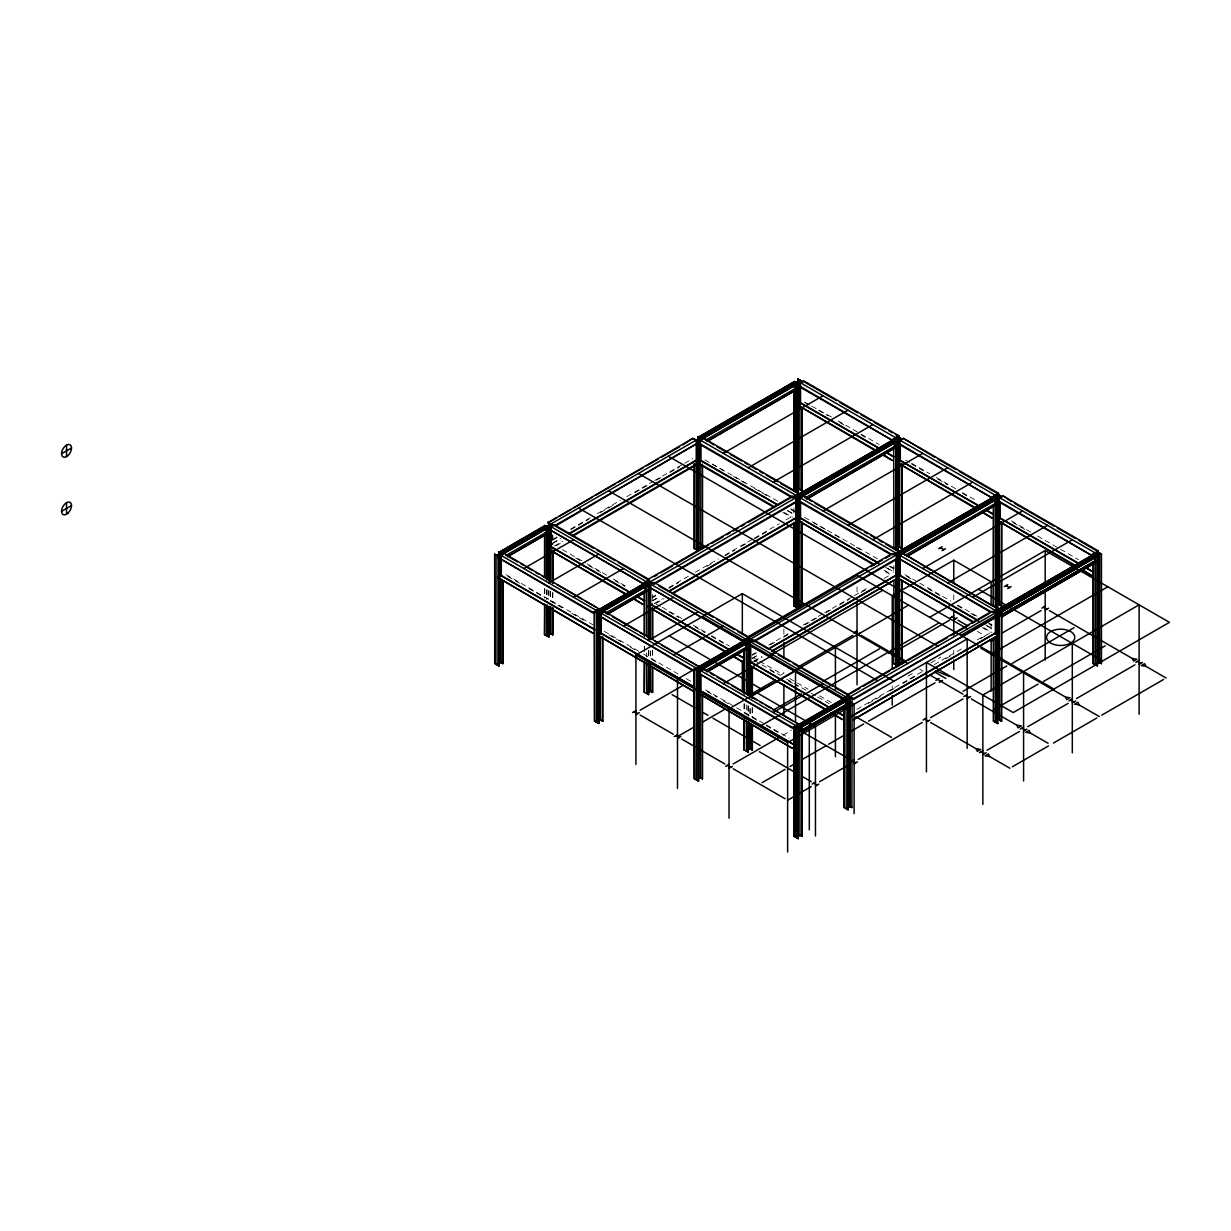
<?xml version="1.0" encoding="UTF-8"?>
<svg xmlns="http://www.w3.org/2000/svg" width="1231" height="1231" viewBox="0 0 1231 1231"><rect width="100%" height="100%" fill="white"/><g stroke="black" fill="none" stroke-linecap="round" stroke-linejoin="round"><path stroke-width="0.75" stroke-dasharray="5 3.75" d="M552.673 539.44L557.612 536.578M570.799 528.961L590.588 517.543M597.173 513.742L620.255 500.417M626.841 496.616L653.215 481.383M654.861 480.429L682.882 464.256M684.528 463.302L692.776 458.548M552.673 540.194L557.612 537.332M570.799 529.73L588.941 519.251M600.466 512.588L615.3 504.033M635.088 492.615L649.922 484.045M656.508 480.244L663.109 476.443M669.695 472.627L679.589 466.918M552.473 543.133L560.721 538.378M552.842 543.333L559.428 539.532M554.289 546.087L562.536 541.317M555.95 545.887L562.536 542.086M652.415 597.02L655.708 595.112M668.895 587.51L688.683 576.077M695.269 572.277L718.35 558.951M724.936 555.15L752.957 538.978M754.603 538.024L779.331 523.744M785.917 519.944L792.518 516.128M652.415 597.774L655.708 595.881M668.895 588.264L678.789 582.555M706.809 566.383L713.395 562.567M724.936 555.904L734.83 550.195M741.416 546.395L748.017 542.579M754.603 538.778L769.437 530.222M652.23 600.713L658.816 596.912M652.584 600.928L659.17 597.112M654.03 603.667L662.278 598.912M655.692 603.467L663.924 598.712M752.156 654.6L755.449 652.707M768.636 645.09L790.071 632.719M803.258 625.102L823.031 613.684M824.678 612.73L852.698 596.558M854.345 595.604L869.178 587.049M884.012 578.478L890.613 574.677L884.058 570.892M752.156 655.369L757.096 652.507M770.283 644.89L776.884 641.089M783.47 637.289L790.071 633.473M804.905 624.917L819.738 616.346M826.324 612.546L832.925 608.73M839.511 604.929L849.405 599.22M860.946 592.557L867.532 588.757M751.972 658.308L758.558 654.492M752.326 658.508L758.912 654.707M753.787 661.247L762.02 656.492M753.787 662.016L762.02 657.246M780.531 675.173L783.855 673.249L783.885 669.433M783.054 735.169L791.364 730.383M907.986 676.127L914.541 672.341M930.913 662.878L940.746 657.2M856.853 709.333L924.419 670.326M934.314 664.617L962.334 648.429M977.168 639.874L992.001 632.072M868.378 703.44L883.212 694.869M889.813 691.068L896.399 687.252M903 683.451L917.834 674.88M945.854 658.708L952.44 654.907M980.461 638.72L987.062 634.919M831.54 417.063L803.658 401.721M838.111 420.864L859.438 433.174M861.085 434.128L879.134 444.545M909.955 462.333L903.4 459.301M911.602 463.287L929.651 473.704M936.206 477.49L955.902 488.861M962.473 492.646L977.229 501.186M1011.343 520.867L1031.039 532.238M1037.595 536.024L1058.922 548.349M1060.568 549.288L1078.618 559.72M805.289 402.675L811.86 406.461M818.415 410.246L828.263 415.924M839.757 422.556L846.312 426.357M861.085 434.882L867.64 438.667M911.602 464.041L926.374 472.566M937.853 479.198L947.701 484.891M962.473 493.416L969.028 497.201M1012.99 522.575L1027.747 531.1M777.746 501.186L703.917 459.301M790.871 508.757L794.164 510.65M877.488 558.766L803.658 516.897M890.613 566.352L893.906 568.245M905.031 574.662L918.157 582.248M919.803 583.202L950.978 601.19M957.549 604.99L977.229 616.346M988.724 622.978L992.001 624.871M712.118 464.041L726.875 472.566M733.445 476.366L748.217 484.891M754.772 488.676L769.544 497.201M790.871 509.511L797.442 513.312M813.491 522.575L828.263 531.1M834.833 534.9L841.388 538.686M856.16 547.21L862.731 550.996M888.982 566.152L897.184 570.892M906.678 576.37L913.233 580.17M928.005 588.695L942.777 597.22M957.549 605.744L964.104 609.53M970.674 613.315L977.229 617.116M988.724 623.748L992.001 625.64M787.778 510.557L794.334 514.343M887.52 568.137L894.075 571.923M985.616 624.779L992.186 628.564M787.409 510.757L793.98 514.543M885.52 567.399L893.721 572.138M986.893 625.933L991.817 628.779M784.316 512.542L792.518 517.282M884.058 570.138L890.613 573.923M983.8 627.718L992.001 632.457M782.67 512.358L790.871 517.097M982.153 627.533L990.355 632.272M977.291 631.38L983.754 635.104M919.726 669.156L923.05 671.08M753.141 657.446L758.127 660.308M759.789 661.278L779.7 672.772M789.717 678.558L807.982 689.098M819.615 695.823L831.233 702.532M562.505 549.657L585.479 562.921M587.11 563.875L606.806 575.246M613.361 579.032L628.133 587.556M660.601 606.298L654.03 603.267M662.247 607.252L681.928 618.624M693.422 625.256L709.825 634.719M711.472 635.673L729.521 646.09M753.787 660.093L760.343 663.894M761.989 664.832L780.039 675.265M786.594 679.05L809.567 692.314M811.214 693.253L816.138 696.1M817.769 697.054L829.263 703.686M575.631 557.997L582.186 561.798M588.757 565.583L603.529 574.108M615.008 580.74L624.856 586.418M668.802 611.792L678.65 617.485M695.053 626.948L704.901 632.642M711.472 636.427L726.244 644.952M770.191 670.326L776.746 674.126M788.24 680.758L798.088 686.436M506.064 574.662L593.034 624.871M604.159 631.303L641.905 653.092M643.551 654.046L678.004 673.942M686.206 678.681L691.13 681.512M705.548 689.837L735.092 706.886M736.723 707.84L764.62 723.951M766.267 724.89L789.24 738.154M507.711 576.37L522.467 584.894M529.038 588.695L543.81 597.22M550.365 601.005L565.137 609.53M571.707 613.315L586.464 621.84M609.083 634.904L623.855 643.428M630.426 647.229L636.981 651.014M651.753 659.539L658.308 663.324M707.194 691.545L717.042 697.223M723.597 701.024L730.168 704.809M744.924 713.334L759.696 721.858M766.267 725.644L781.023 734.184M991.155 624.025L991.155 631.703M953.763 594.742L953.763 600.513M953.763 650.414L953.763 654.261M893.906 565.521L893.675 573.323M892.244 685.929L892.244 689.76M857.022 586.895L857.022 594.573M793.933 508.064L793.933 515.743M783.885 629.118L783.885 636.796M752.372 707.702L752.372 717.288M752.141 707.825L752.141 717.427M750.125 708.594L750.125 716.273M749.987 708.502L749.987 716.18M748.448 706.117L748.448 715.719M748.217 706.255L748.217 716.334M747.986 705.425L747.986 715.026M746.294 704.886L746.432 714.565M744.293 703.717L744.293 713.318M744.063 703.855L743.986 711.656M652.63 594.435L652.63 604.036M652.63 650.106L652.63 659.708M652.399 650.245L652.399 657.923M650.383 650.999L650.383 656.769M650.245 650.922L650.245 656.677M648.706 650.46L648.706 656.215M648.475 650.584L648.229 657.446M646.552 653.061L646.69 656.969M644.552 646.137L644.552 651.891M644.305 646.275L644.305 652.03M552.888 534.931L552.888 544.533M552.888 592.526L552.888 602.128M552.642 535.07L552.642 544.671M552.642 592.665L552.642 602.251M550.642 591.495L550.642 599.174M550.503 591.419L550.503 601.02M548.964 590.942L548.964 598.62M548.718 590.126L548.718 599.235M546.949 589.787L546.949 599.389M546.81 589.711L546.81 599.312M544.81 588.556L544.81 598.143M544.564 588.68L544.564 596.358"/><path stroke-width="1.5" d="M61.55 453.731L71.521 447.976M61.55 511.311L71.521 505.556M555.966 518.128L547.733 522.883L692.776 438.39L699.331 442.175L555.95 525.714M559.259 516.22L570.799 509.557M574.092 507.649L592.234 497.186M595.527 495.293L615.3 483.86M618.608 481.967L643.321 467.688M646.614 465.78L658.154 459.132M661.462 457.224L679.589 446.761M682.882 444.853L692.776 438.39M494.693 554.135L494.924 663.417L499.094 665.817L499.094 556.397L494.693 554.135L494.693 663.54L499.094 665.817M498.617 555.704L498.847 551.734L503.017 554.135M552.888 525.345L548.487 523.067L552.642 525.468M694.192 438.959L698.577 441.221L698.346 550.78L694.192 548.38L694.192 463.918M698.1 440.529L698.346 436.559L702.501 438.959M797.857 382.949L798.088 378.979L802.243 381.379M548.103 527.868L544.779 525.945L499.478 552.104L544.779 525.699L548.103 527.868L502.802 554.027L548.103 527.622M794.133 381.979L698.962 436.928L794.133 381.733L797.457 383.903L702.285 438.851L797.457 383.903M497.078 555.243L500.771 553.104L500.771 576.139M700.254 437.928L696.561 440.067L696.561 549.488M795.734 382.903L700.562 437.851L700.685 441.406M799.996 380.348L796.303 382.487L796.303 491.892M501.202 553.088L546.502 526.945L546.502 532.161L548.103 533.331L507.664 556.689M700.685 437.928L795.857 382.979L795.857 388.196L705.486 440.221M596.127 611.253L593.034 613.053L497.863 557.351L504.418 553.55L599.589 609.268M547.733 528.561L554.289 524.76L649.46 579.709L642.905 583.494L547.733 528.561L642.905 583.494M799.073 493.323L703.917 438.39L697.346 442.175L792.518 497.124L799.073 494.093M797.088 384.595L892.26 440.298L797.088 385.349L803.658 380.794L898.83 435.743L895.722 438.298M497.863 558.105L500.955 556.32M700.439 441.144L697.346 442.929L792.518 497.878M797.088 385.349L800.196 383.549M800.55 383.349L803.658 381.548L836.465 400.506M699.331 442.175L554.289 525.914L547.733 522.129M505.926 555.443L546.502 532.161M507.664 556.427L548.103 533.085M707.21 441.221L797.457 389.119L707.21 441.467M568.968 533.608L695.869 460.348M569.322 533.823L696.238 460.548L699.331 462.333L572.43 535.608M497.863 577.508L593.034 633.211L497.863 577.508L500.955 575.723L594.496 629.718M626.487 594.958L547.733 548.718L550.826 546.933L629.595 592.403M777.561 505.079L700.439 460.548L697.346 462.333L774.468 506.864M875.841 450.992L797.088 404.753L800.196 402.968L878.949 448.438M497.863 578.278L501.14 576.37M797.088 405.507L800.365 403.614M572.43 536.377L699.331 463.102M523.79 568.522L573.661 539.732M723.274 453.362L823.016 395.767M548.718 582.925L598.605 554.135M748.217 467.749L847.959 410.169M573.661 597.327L623.532 568.522M773.145 482.152L872.887 424.557M544.564 604.036L544.564 634.75L544.81 605.821M694.192 548.38L698.577 550.642M793.933 390.966L793.933 490.784L794.164 390.843M496.939 664.571L500.771 662.524L503.017 663.54L503.017 581.001M548.041 635.073L550.642 633.734L552.888 634.75L552.888 607.883M702.27 464.041L702.27 548.503L700.254 547.349L696.423 549.395L696.423 439.99M548.964 606.298L548.718 637.15L548.718 606.437M497.078 664.648L496.939 555.15L799.858 380.271L799.996 489.769L802.012 490.923L802.243 408.246M654.061 576.662L657.354 574.754M660.662 572.861L672.188 566.198M675.496 564.29L708.456 545.256M711.749 543.363L723.289 536.701M726.582 534.793L729.875 532.885M733.184 530.992L738.123 528.13M741.416 526.222L744.709 524.329M748.017 522.421L792.518 496.724M497.863 557.351L593.034 612.299L599.589 608.499M892.26 439.529L898.83 435.743M594.435 611.715L594.681 720.997L598.835 723.397L598.835 613.977L594.435 611.715L594.435 721.135L598.835 723.397M598.358 613.284L598.605 609.314L602.759 611.715M652.63 582.925L648.229 580.663L652.399 583.063M793.933 496.539L798.319 498.817M797.857 498.124L798.088 494.139L802.243 496.539M897.599 440.529L897.83 436.559L901.984 438.959M596.496 611.053L644.521 583.279L647.845 585.202L602.544 611.607L647.845 585.202M646.367 582.263L649.46 580.463M795.98 495.878L895.368 438.498M647.845 585.448L644.521 583.525L599.22 609.437L602.544 611.361M897.199 441.483L802.027 496.432L897.199 441.237L893.875 439.559L798.704 494.262M600.513 610.699L596.82 612.823L596.82 722.243M646.69 584.033L650.383 581.894L650.383 637.566M799.996 495.524L796.303 497.647L796.303 607.068M800.427 495.508L800.427 498.986L800.304 495.431L895.599 440.56L895.599 445.776L805.228 497.816M899.738 437.928L896.045 440.067L896.045 549.488M695.869 668.848L692.776 670.633L597.604 614.931L604.159 611.145L699.331 666.848L676.358 653.584M647.475 586.141L654.03 582.355L749.202 637.289L742.647 641.089L647.475 586.141L742.647 641.089M898.83 550.919L803.658 495.97L797.088 499.755L892.26 554.704L898.83 551.673M896.83 442.175L992.001 497.878L896.83 442.929L903.4 438.39L998.572 493.323L995.464 495.878M597.604 615.685L600.697 613.9M601.067 613.684L604.159 611.899L609.083 614.746M896.83 442.929L899.938 441.144M654.03 583.494L799.073 499.755L792.518 495.97L647.475 579.709L654.03 584.263L799.073 500.525M605.683 613.023L646.244 589.741L646.244 584.525L600.82 610.607L600.943 614.161M607.406 614.023L647.845 590.665L607.406 614.269M806.951 498.801L897.199 446.699L806.951 499.063M668.71 591.203L795.611 517.928M669.064 591.403L795.98 518.128L799.073 519.928L672.172 593.204M597.604 635.104L692.776 690.806L597.604 635.104L600.697 633.303L694.238 687.298M726.228 652.538L647.475 606.298L650.568 604.513L730.983 650.937M874.21 565.214L797.088 519.928L800.196 518.128L878.949 563.613M975.598 508.572L896.83 462.333L899.938 460.548L978.691 506.018M597.604 635.858L600.882 633.965M647.475 607.068L650.753 605.175M672.172 593.957L799.073 520.682M623.532 626.117L673.403 597.327M823.016 510.942L922.758 453.362M648.475 640.505L698.346 611.715M847.959 525.345L947.701 467.749M635.935 764.451L635.935 655.03L742.324 593.604L894.014 681.189M673.403 654.907L723.274 626.117M872.887 539.732L972.628 482.152M644.305 661.632L644.305 692.345L644.552 661.493M793.933 523.421L793.933 605.96L798.319 608.222L798.319 500.725M893.675 446.638L893.906 548.241M597.912 721.443L600.513 720.104L602.759 721.135L602.759 638.597M647.783 692.653L650.383 691.314L652.63 692.345L652.63 667.387M802.243 523.421L802.243 605.96L799.996 604.929L796.165 606.991L796.165 497.57M648.706 663.894L648.475 694.746L648.475 664.032M793.933 605.96L798.319 608.222M897.83 550.78L898.061 441.221L893.906 438.821L897.83 441.36L897.83 550.78L893.675 548.38M596.681 722.151L596.681 612.746L899.599 437.851L899.738 547.349L901.754 548.503L901.984 463.918M748.863 637.104L795.011 610.453M798.303 608.56L803.258 605.698M806.551 603.79L809.844 601.897M813.137 599.989L824.678 593.327M827.971 591.419L867.532 568.584M870.825 566.691L882.365 560.028M885.658 558.12L890.613 555.258M597.604 614.931L692.776 669.879L699.331 666.094M992.001 497.124L998.572 493.323M694.192 669.31L694.422 778.577L698.577 780.977L698.577 671.572L694.192 669.31L694.192 778.715L698.577 780.977M698.1 670.88L698.346 666.91L702.501 669.31M893.675 554.135L897.83 556.535M897.599 555.704L897.83 551.734L901.984 554.135M997.341 494.277L1001.726 496.539L997.341 494.277L997.341 498.124M696.238 668.633L745.74 640.058M746.109 639.843L749.202 638.058M995.11 496.093L898.445 551.857L993.617 497.155L996.941 499.078L901.754 554.273L897.599 551.873M747.586 643.044L744.263 641.12L698.962 667.017L702.285 668.941L747.586 642.797L702.27 669.433L698.1 667.033M1001.726 523.421L1001.495 606.098L999.48 604.929L999.341 495.447L696.423 670.326L696.423 779.746L696.561 670.403L700.254 668.279M745.986 642.12L700.562 668.202L700.685 671.741M746.432 641.613L750.125 639.489L750.125 697.069M896.045 555.243L899.738 553.104M999.48 495.524L995.787 497.647L995.787 607.068M748.448 642.782L744.063 640.505L748.448 642.782L748.448 694.607M997.572 498.94L993.417 496.539L997.572 498.94L997.572 608.36L997.802 500.725M795.611 726.428L792.518 728.229L697.346 672.526L703.917 668.725L799.073 724.428L795.795 722.535M747.217 643.721L753.787 639.935L848.959 694.884L842.389 698.669L747.217 643.721L842.389 698.669M990.355 612.099L896.83 557.351L903.4 553.55L998.572 609.268L934.575 572.307M996.571 499.755L1091.743 555.473L996.571 500.525L1003.142 495.97L1098.314 550.919L1095.205 553.473M697.346 673.28L700.439 671.48M700.808 671.28L703.917 669.479L707.194 671.387M747.217 644.49L750.31 642.69M753.787 641.843L898.83 558.105M632.58 712.611L635.904 710.687M705.425 670.603L745.986 647.337L747.586 648.26L707.148 671.849M904.97 555.396L995.34 503.371L996.941 504.295L906.693 556.643M640.089 710.21L683.313 685.267M707.148 671.603L747.586 648.26M906.693 556.397L996.941 504.295M635.95 714.549L639.289 712.626M938.761 548.672L942.1 546.749M770.098 647.829L895.368 575.508M768.806 648.999L895.722 575.723L898.83 577.508L771.914 651.538M942.146 550.611L945.47 548.687M697.346 692.684L792.518 748.386L697.346 692.684L700.439 690.899L793.98 744.893M825.97 710.118L747.217 663.894L750.31 662.093L829.078 707.579M972.305 621.855L896.83 577.508L899.938 575.723L978.691 621.193M1073.694 565.214L996.571 519.928L999.68 518.128L1078.433 563.613M697.346 693.438L700.624 691.545M747.217 664.648L752.141 661.801M771.914 650.784L898.83 577.508M769.744 655.508L882.796 590.249M723.274 683.697L773.145 654.907M922.758 568.522L1022.499 510.942M991.155 604.821L991.155 581.786L953.763 560.197L892.244 595.712L892.244 668.648M674.142 736.6L677.465 734.676M853.668 632.949L857.007 631.026M677.912 736.369L694.33 726.89M702.532 722.151L725.536 708.871M751.802 693.715L774.791 680.435M798.011 667.033L852.868 635.365M908.555 605.129L729.029 708.779L729.029 818.2M677.512 738.554L680.851 736.63M857.053 634.888L860.377 632.965M748.217 698.1L798.088 669.31M947.701 582.925L1047.443 525.345M929.651 617.3L1045.181 550.596L1169.45 622.347L1013.19 712.564L926.435 662.463L926.435 771.883M773.083 710.225L801.335 693.899M822.954 681.42L879.473 648.799M773.145 712.487L823.016 683.697M972.628 597.327L1072.37 539.732M759.681 726.475L939.207 622.824M888.89 653.276L892.229 651.353M950.409 617.777L953.733 615.839M1004.434 586.572L1007.758 584.648M896.414 650.891L949.593 620.178M892.275 655.231L895.599 653.307M953.779 619.716L957.103 617.793M1007.804 588.526L1011.143 586.602M898.061 665.817L893.675 663.54L898.061 665.817L898.061 558.32M993.417 506.141L993.417 605.96L993.648 506.003M697.654 779.038L700.254 777.7L702.501 778.715L702.501 696.177M746.294 750.956L750.125 748.894L752.372 749.925L752.372 724.967M901.984 581.001L901.984 663.54L899.738 662.524L895.906 664.571L895.906 580.109M748.448 721.474L748.217 752.326L748.217 721.612M848.605 694.684L860.146 688.021M863.439 686.129L889.813 670.895M893.106 669.002L904.647 662.34M907.939 660.432L932.667 646.152M935.96 644.259L947.501 637.596M950.794 635.688L968.92 625.225M972.228 623.317L990.355 612.853M697.346 672.526L792.518 727.459L799.073 723.674M998.572 608.499L992.001 612.299L896.83 557.351M1091.743 554.704L1098.314 550.919M725.675 766.359L728.998 764.436M793.933 726.89L794.164 836.172L798.319 838.573L798.319 729.152L793.933 726.89L793.933 836.311L798.319 838.573M797.857 728.46L798.088 724.49L802.243 726.89L802.012 836.434L799.996 835.28L799.858 725.782M847.959 695.7L852.114 698.1L847.959 695.7L847.959 809.906L848.19 700.362L843.804 698.1L848.19 700.362M993.417 611.715L997.802 613.977L997.572 723.536L993.417 721.135L993.417 638.597M997.341 613.284L997.572 609.314L1001.726 611.715L1001.495 721.274L999.48 720.104L999.341 610.607L995.787 612.823L995.787 633.934M1097.083 555.704L1097.313 551.734L1101.468 554.135L1101.468 663.54L1099.221 662.524L1095.544 664.648L1095.544 555.243L1099.221 553.104L1099.221 662.524M795.98 726.228L845.482 697.638M845.851 697.438L848.959 695.638M995.464 611.053L1094.851 553.673M847.328 700.624L844.004 698.7L798.704 724.613L802.027 726.536L847.328 700.377L802.012 727.029L802.012 836.434M1001.495 721.274L1001.495 611.853L1096.683 556.658L1093.359 554.735L998.187 609.437M733.184 763.959L778.054 738.061M844.558 699.654L849.544 696.777M799.996 725.859L796.303 727.998L796.303 837.403L799.996 835.28M845.728 699.7L800.304 725.782L800.304 730.999M846.174 699.208L849.867 697.069L849.867 806.49L846.174 808.613L846.036 701.039M729.044 768.298L732.383 766.374M798.319 729.152L798.088 838.711M1097.083 551.873L1101.468 554.135M960.965 635.381L1076.494 568.676M998.572 614.931L992.001 611.145L846.959 694.884L853.529 698.669L998.572 615.685L853.529 699.423L850.421 697.638M801.92 730.06L845.605 704.84L845.605 701.362M1001.434 614.885L1094.959 560.874L1095.082 555.735L999.787 610.607L999.787 615.823M802.043 730.137L845.728 704.917L847.328 705.84L802.027 732.245M1001.557 614.946L1095.082 560.951L1096.683 561.875L1001.526 617.07M802.027 731.999L847.328 705.84M1001.526 616.823L1096.683 561.875M635.935 655.03L787.625 742.616L967.166 638.951L967.166 748.371M851.714 715.888L995.11 633.103M850.421 717.042L995.464 633.303L998.572 635.104L853.529 719.596L998.572 635.104M1041.826 608.176L1045.165 606.252M1001.849 633.211L1041.026 610.591M991.186 641.32L994.51 639.381M1045.211 610.114L1048.535 608.191M935.852 680.389L939.191 678.466M762.174 782.624L785.024 769.421M790.01 766.544L794.995 763.666M801.643 759.835L826.586 745.432M828.663 744.232L843.62 735.599M851.929 730.799L863.577 724.074M868.547 721.197L935.052 682.805M939.238 682.343L942.561 680.42M992.263 653.446L1107.808 586.756M963.042 691.283L1006.773 666.033M1012.174 663.386L1074.001 627.702M812.106 784.116L815.445 782.193M850.759 761.789L854.099 759.866M923.081 720.043L926.404 718.119M963.811 696.531L967.135 694.607M787.625 800.196L811.306 786.517M819.631 781.716L849.959 764.205M858.284 759.404L922.265 722.459M930.59 717.658L962.996 698.946M815.491 786.055L818.815 784.132M854.145 763.743L857.468 761.82M926.451 721.997L929.79 720.073M967.181 698.485L970.52 696.561M1024.607 670.926L1139.106 604.821L1139.106 714.242M994.34 709.364L1038.087 684.113M1043.488 681.466L1105.315 645.783M843.804 707.702L843.804 807.505L844.035 707.563M993.417 721.135L997.802 723.397M1093.159 663.54L1097.544 665.817L1093.159 663.54L1093.159 563.736M799.858 835.203L796.165 837.326L796.165 727.921L1099.083 553.027L1099.083 662.447L1095.39 664.571L1095.39 555.15M846.036 808.536L849.729 806.413L852.114 807.505L849.344 805.905M979.491 752.618L982.83 750.695M1020.222 729.106L1023.561 727.182M1068.954 700.962L1072.278 699.039M1135.751 662.401L1139.09 660.478M987 750.233L1019.422 731.522M1027.731 726.705L1068.139 703.378M1076.463 698.577L1134.951 664.817M982.861 754.572L986.2 752.649M1023.592 731.045L1026.931 729.121M1072.324 702.916L1075.663 700.993M1139.137 664.34L1142.46 662.416M1012.359 766.79L1048.504 745.909M1053.505 743.032L1096.821 718.012M1101.807 715.134L1163.634 679.45M1132.366 658.508L1136.905 659.216L1133.582 661.139L1132.366 658.508L1049.366 610.591M1145.861 666.31L1141.322 665.602L1144.645 663.678L1145.861 666.31L1166.126 678.004M1065.554 697.085L1070.093 697.792L1066.769 699.7L1065.554 697.085L1000.803 659.693M1079.048 704.871L1074.509 704.178L1077.833 702.255L1079.048 704.871L1099.314 716.58M1016.821 725.213L1021.376 725.921L1018.037 727.844L1016.821 725.213L971.336 698.962M1030.332 733.014L1025.777 732.307L1029.101 730.383L1030.332 733.014L1048.089 743.278M976.106 748.74L980.645 749.433L977.322 751.356L976.106 748.74L930.605 722.474M989.601 756.526L985.062 755.819L988.385 753.911L989.601 756.526L1009.866 768.221M935.483 670.726L949.609 676.558M839.757 402.399L857.807 412.816M861.085 414.709L870.933 420.402M874.21 422.295L885.689 428.927M888.982 430.819L892.26 432.712M895.537 434.605L898.83 436.497M934.575 457.147L903.4 438.39M937.853 459.04L955.902 469.457M959.18 471.35L998.572 494.093M1011.343 501.463L1003.142 495.97M1014.621 503.356L1053.998 526.099M1057.291 527.991L1075.34 538.409M1078.618 540.301L1098.314 551.673M797.857 379.102L802.012 381.502M897.599 436.697L901.754 439.098M798.088 381.379L1097.313 554.135M798.088 383.78L793.933 381.379L798.319 383.641L798.319 493.046M794.133 387.196L797.457 389.119M893.875 444.776L897.199 446.699M877.672 447.284L800.55 402.752L800.55 385.118M885.874 452.023L894.075 456.747M977.414 504.864L900.292 460.348L900.292 444.468M987.262 510.557L992.186 513.389M1077.156 562.459L1000.034 517.928L1000.034 502.048M1087.004 568.137L1093.559 571.923M885.52 452.223L893.721 456.963M985.262 509.803L993.463 514.543M1085.003 567.399L1093.205 572.138M797.088 404.753L875.841 450.223M884.058 454.962L892.26 460.456L882.412 454.778M896.83 462.333L975.598 507.818M982.153 511.604L992.001 518.051L982.153 512.358M996.571 519.928L1075.34 565.398M1081.895 569.184L1091.743 575.631L1081.895 569.953M940.438 547.703L943.808 549.657M1006.096 585.617L1009.466 587.556M1043.503 607.206L1046.873 609.16M1137.429 661.432L1140.798 663.386M978.383 589.172L1102.637 660.909M799.473 489.184L802.243 490.784M899.215 546.779L901.984 548.38M998.957 604.359L1001.726 605.96M1098.698 661.939L1101.468 663.54M793.933 490.784L798.088 493.185L798.088 378.979M993.417 605.96L996.187 607.56M713.749 444.822L703.917 438.39M717.042 446.715L726.875 452.408M730.168 454.301L741.647 460.933M744.924 462.825L748.217 464.718M751.495 466.611L756.419 469.457M759.696 471.35L762.974 473.243M766.267 475.135L777.746 481.767M781.023 483.675L797.442 493.139M811.86 501.463L803.658 495.97M815.137 503.356L861.085 529.884M864.362 531.777L867.64 533.669M870.933 535.562L875.857 538.409M879.134 540.301L882.412 542.194M885.689 544.102L897.184 550.734M931.282 570.415L903.4 553.55M698.1 436.697L702.27 439.098M797.857 494.277L802.012 496.678M997.341 609.453L1001.495 611.853M698.346 438.959L997.572 611.715M998.572 615.685L995.464 613.9L995.464 633.303M797.088 500.525L890.613 554.519M777.93 504.864L700.808 460.348L700.808 444.468M877.672 562.459L800.55 517.928L800.55 502.048M977.414 620.039L900.292 575.508L900.169 553.088M995.279 633.965L998.572 635.858M797.088 519.928L874.21 564.444M896.83 577.508L973.952 622.04M697.346 463.102L774.468 507.618M952.071 616.808L955.441 618.762M957.933 620.193L967.612 625.779M668.418 456.239L967.643 628.995M1053.921 689.037L857.022 575.369L677.496 679.02L677.496 788.44M980.876 648.198L994.156 655.861M1070.616 700.008L1073.986 701.962M638.489 473.504L937.73 646.275M934.314 671.803L945.87 678.466M855.345 631.98L858.715 633.934M861.208 635.365L888.074 650.876M890.567 652.322L893.937 654.261M896.43 655.708L906.416 661.478M929.697 674.911L962.981 694.13M965.473 695.561L968.843 697.515M1021.884 728.136L1025.269 730.091M608.576 490.784L907.801 663.54M699.731 546.779L702.501 548.38L702.501 465.841M799.473 604.359L802.243 605.96M899.215 661.939L901.984 663.54M998.957 719.535L1001.726 721.135M578.647 508.064L877.872 680.82M924.743 719.089L928.112 721.027M981.153 751.649L984.538 753.603M555.935 526.468L593.681 548.257M596.958 550.149L615.008 560.567M618.285 562.475L647.829 579.524M658.954 585.956L670.449 592.588M673.726 594.481L713.103 617.208M716.396 619.101L734.445 629.533M737.723 631.426L747.571 637.104M753.787 640.689L768.544 649.214M771.837 651.107L775.115 653.015M778.392 654.907L789.887 661.539M793.164 663.432L832.541 686.159M835.818 688.067L847.313 694.699M647.475 580.463L650.568 582.263L650.568 604.513M846.959 695.638L850.067 697.438M548.718 525.345L847.959 698.1M548.964 527.607L544.564 525.345L548.718 527.745L548.718 580.047M702.424 616.639L854.114 704.224L854.114 813.629M644.521 588.741L647.845 590.665M855.822 716.719L891.521 737.338M551.196 546.718L628.318 591.249M636.519 595.989L644.721 600.713M650.937 604.298L729.691 649.783M737.908 654.523L744.463 658.308M829.432 707.363L750.679 661.893L750.679 646.013M837.649 712.103L844.204 715.888M636.165 596.189L644.367 600.928M737.538 654.723L744.109 658.508M837.28 712.303L843.851 716.103M547.733 548.718L626.487 594.188M633.057 597.989L642.905 604.421L633.057 598.743M647.475 606.298L726.228 651.784M732.799 655.569L742.647 662.016L732.799 656.323M747.217 663.894L825.97 709.364M832.541 713.149L842.389 719.596L830.894 712.964M669.172 635.842L762.266 689.591M756.865 692.699L815.461 726.536L815.461 835.957M506.064 555.258L517.543 561.89M520.836 563.783L524.114 565.675M527.391 567.583L532.315 570.415M535.593 572.307L538.886 574.215M542.163 576.108L553.642 582.74M556.935 584.633L581.54 598.835M584.833 600.728L596.312 607.36M612.376 616.639L636.981 630.841M640.258 632.749L643.551 634.642M646.829 636.535L651.753 639.366M655.03 641.274L658.308 643.167M661.601 645.059L673.08 651.691M710.472 673.28L713.749 675.173M717.042 677.065L728.521 683.697M731.799 685.59L756.419 699.808M759.696 701.701L762.974 703.593M766.267 705.486L771.191 708.333M774.468 710.225L777.746 712.118M781.023 714.011L792.518 720.643M499.478 551.857L502.802 553.765M498.617 551.873L502.771 554.273M598.358 609.453L602.513 611.853M797.857 724.628L802.012 727.029M498.847 554.135L798.088 726.89M801.319 731.322L849.944 759.389M852.437 760.835L855.807 762.774M594.85 629.518L501.325 575.508L501.325 556.104M694.592 687.098L601.067 633.103L601.067 615.454M702.439 691.637L794.334 744.678M672.08 694.623L694.884 707.794M703.039 712.503L707.933 715.319M712.918 718.196L760.189 745.494M759.358 751.726L795.057 772.345M801.55 776.084L811.291 781.7M813.783 783.147L817.153 785.101M550.119 633.149L552.888 634.75M649.86 690.745L652.63 692.345M749.602 748.325L752.372 749.925M544.564 634.75L548.964 637.012M644.305 692.345L648.706 694.607M748.448 752.187L744.063 749.925L744.293 719.073M843.804 807.505L848.19 809.783M634.242 711.641L637.612 713.595M640.105 715.026L673.311 734.199M675.804 735.646L679.173 737.584M681.666 739.031L724.844 763.959M727.336 765.39L730.706 767.344M733.199 768.775L785.132 798.765M500.232 661.939L503.017 663.54M599.989 719.535L602.759 721.135M699.731 777.115L702.501 778.715M799.473 834.71L802.243 836.311M1101.237 554.273L1101.237 663.678M1097.313 551.734L1097.313 665.94M1096.683 556.658L1001.526 611.607M1094.959 557.397L1094.959 560.874M1093.39 563.598L1093.39 663.417M1072.309 643.398L1072.309 752.803M1045.181 550.596L1045.181 583.232M1045.181 590.911L1045.181 660.016M1023.577 780.946L1023.577 671.526L982.846 695.038L982.846 804.458M1001.495 521.636L1001.495 606.098M999.911 610.684L999.911 615.9M999.68 502.263L999.68 518.128M997.572 494.139L997.572 497.986M997.572 609.314L997.572 615.315M997.572 616.039L997.572 723.536M996.941 499.078L901.769 554.027M995.787 637.781L995.787 722.243M995.648 497.57L995.648 606.991M995.648 612.746L995.648 633.857M995.648 637.704L995.648 722.151M995.34 503.371L995.34 498.155L900.046 553.027L900.046 556.504M995.217 499.817L995.217 503.294M993.648 638.458L993.648 720.997M991.155 639.381L991.155 691.207M953.763 560.197L953.763 583.232M953.763 610.099L953.763 635.058M953.763 660.016L953.763 669.602M901.754 464.041L901.754 548.503M901.754 581.14L901.754 663.678M899.938 442.898L899.938 460.548M899.938 559.843L899.938 575.723M899.599 553.027L899.738 576.139M899.599 579.893L899.738 662.524M897.83 436.559L897.83 440.406M897.83 551.734L897.83 557.735M897.83 558.443L897.83 665.94M896.045 559.074L896.045 664.648M895.906 439.99L895.906 549.395M895.722 558.074L895.906 576.277M893.906 580.878L893.675 663.54M892.244 695.53L892.244 705.117M857.022 602.251L857.022 684.79M852.114 698.1L851.883 807.644M849.729 696.992L849.729 806.413M845.728 701.439L845.728 704.917M835.418 647.352L835.418 689.591M835.418 714.534L835.418 756.773M809.306 722.212L809.306 829.832M802.012 408.384L802.012 490.923M802.012 521.636L802.012 606.098M800.427 725.859L800.427 731.076M800.196 385.318L800.196 402.968M800.196 502.263L800.196 518.128M799.858 495.447L799.996 604.929M798.088 494.139L798.088 497.986M798.088 500.863L798.088 608.36M798.088 724.49L798.088 728.337M796.165 382.395L796.165 491.815M795.518 672.311L795.518 722.212M794.164 523.283L794.164 605.821M787.625 742.616L787.625 852.021M783.885 642.551L783.885 657.908M783.885 684.79L783.885 715.503M752.372 667.387L752.372 698.1M752.141 667.525L752.141 698.239M752.141 725.105L752.141 750.064M750.31 646.213L750.31 662.093M750.125 723.951L750.125 748.894M749.987 639.412L749.987 662.432M749.987 666.279L749.987 696.992M749.987 723.859L749.987 748.817M748.217 640.505L748.217 695.223M746.294 643.459L746.432 693.438M746.294 720.243L746.432 751.033M744.293 649.968L744.293 694.13M744.063 650.106L743.986 692.468M744.063 719.212L743.986 750.048M742.324 593.604L742.324 633.919M742.324 660.785L742.324 691.499M702.27 694.392L702.27 778.854M700.808 674.803L700.808 690.683M700.439 442.898L700.439 460.548M700.439 673.249L700.439 690.899M700.116 437.851L700.254 547.349M700.116 668.202L700.254 777.7M698.346 436.559L698.346 550.78M698.346 666.91L698.346 781.116M694.422 463.779L694.422 548.241M652.63 607.883L652.63 638.597M652.399 608.006L652.399 638.72M652.399 667.525L652.399 692.468M650.383 664.448L650.383 691.314L650.245 666.279M650.245 581.817L650.245 637.489M648.706 638.935L648.706 585.187L644.552 582.786L648.475 585.325L648.475 639.074M648.475 580.524L648.229 584.494M646.552 583.956L646.69 635.858M646.552 662.647L646.69 693.453M646.121 584.463L646.121 589.68M644.552 592.388L644.552 636.535M644.305 592.526L644.305 634.75M602.513 636.812L602.513 721.274M600.697 615.669L600.697 633.303M600.374 610.607L600.513 633.734M600.374 637.489L600.513 720.104M598.605 609.314L598.605 723.536M552.888 550.288L552.888 582.925M552.642 550.426L552.642 583.063M552.642 608.022L552.642 634.888M550.826 524.668L550.826 546.933M550.642 579.986L550.642 524.314L546.949 526.437L546.949 578.278M550.642 606.852L550.642 633.734M550.503 524.237L550.503 579.893M550.503 606.775L550.503 633.642M548.964 529.53L548.964 581.355M548.718 522.944L548.487 526.914M546.949 605.144L546.949 635.858M546.81 526.36L546.81 580.109M546.81 605.067L546.81 635.781M546.379 532.084L546.379 526.868L501.079 553.027L501.202 556.566M544.81 532.885L544.81 577.031M544.564 534.931L544.564 577.17M502.771 581.14L502.771 663.678M500.771 579.986L500.771 662.524M500.632 553.027L500.632 576.062M500.632 579.893L500.632 662.447M498.847 551.734L498.847 665.94M66.536 445.083L66.536 456.609M66.536 502.679L66.536 514.189M892.26 553.55L747.217 637.289L753.787 641.089L898.83 557.351L892.26 553.55M748.217 638.104L752.372 640.505L748.217 638.104M1093.39 553.996L1097.544 556.397L1093.39 553.996M745.986 647.337L745.986 643.859L745.863 647.26M1052.936 630.503A14.418 8.325 0 0 0 1049.735 632.18A14.08 8.125 0 0 0 1048.889 641.797A14.295 8.248 0 0 0 1050.705 643.074A14.08 8.125 0 0 0 1069.601 643.628A14.295 8.248 0 0 0 1071.632 642.459A14.08 8.125 0 0 0 1071.616 632.18A14.418 8.325 0 0 0 1069.585 630.995A14.08 8.125 0 0 0 1052.936 630.549M67.828 513.25A7.047 4.078 -60 0 0 70.059 502.325A7.047 4.078 -60 0 0 61.719 509.726A7.047 4.078 -60 0 0 67.828 513.25M67.828 455.67A7.047 4.078 -60 0 0 70.059 444.745A7.047 4.078 -60 0 0 61.719 452.146A7.047 4.078 -60 0 0 67.828 455.67"/></g></svg>
